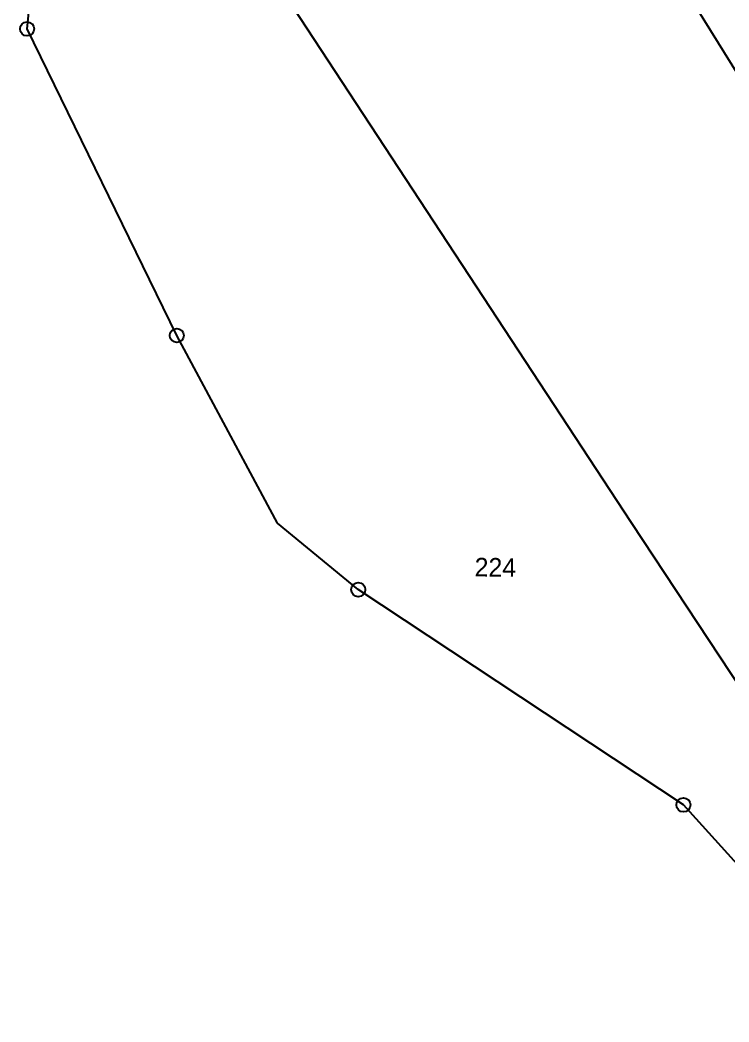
# Model space of a CAD drawing. Header units: metres. Extents: x 288131 to 289837, y 2081162 to 2084367.
# Drawn here: x 288217.3 to 288564.9, y 2081283.2 to 2081774.3 of the extents above; entities that cross this region are included whole.
import ezdxf
from ezdxf.enums import TextEntityAlignment as Align

# ---------------------------------------------------------------- set-up
doc = ezdxf.new("R2010")
doc.units = ezdxf.units.M
doc.header["$LTSCALE"] = 10
doc.header["$MEASUREMENT"] = 0
for name, color, linetype in [('POLY_PARCEL', 6, 'Continuous'), ('TEXT_PARCEL', 7, 'Continuous'), ('V_BOUND_LINE', 7, 'Continuous')]:
    doc.layers.add(name, color=color, linetype=linetype)
doc.styles.add('TEXT_MAP', font='')
doc.styles.get('TEXT_MAP').set_extended_font_data('Kruti Dev 050')

msp = doc.modelspace()

# ---------------------------------------------------------------- linework, layer by layer
for centre in [(288220.77, 2081769.92), (288294.19, 2081619.63), (288383.17, 2081495.06), (288542.59, 2081389.54)]:
    msp.add_circle(centre, 3.45)
at = {"layer": 'POLY_PARCEL'}
for p, q in [((288517.19, 2081527.78), (288333.11, 2081808.11)), ((288537.31, 2081799.28), (288578, 2081733.42)), ((288672.43, 2081292.32), (288517.19, 2081527.78))]:
    msp.add_line(p, q, dxfattribs=at)
at = {"layer": 'V_BOUND_LINE'}
for p, q in [((288220.77, 2081769.92), (288224.87, 2081809.07)), ((288294.19, 2081619.63), (288220.77, 2081769.92)), ((288343.63, 2081527.69), (288294.19, 2081619.63)), ((288383.17, 2081495.06), (288343.63, 2081527.69)), ((288542.59, 2081389.54), (288383.17, 2081495.06)), ((288639.03, 2081283.15), (288542.59, 2081389.54))]:
    msp.add_line(p, q, dxfattribs=at)

# ---------------------------------------------------------------- texts
at = {"layer": 'TEXT_PARCEL', "style": 'TEXT_MAP'}
msp.add_text('224', height=9.125, rotation=359.3123, dxfattribs=at).set_placement((288450.4, 2081506.07), align=Align.MIDDLE)

doc.saveas('drawing.dxf')
